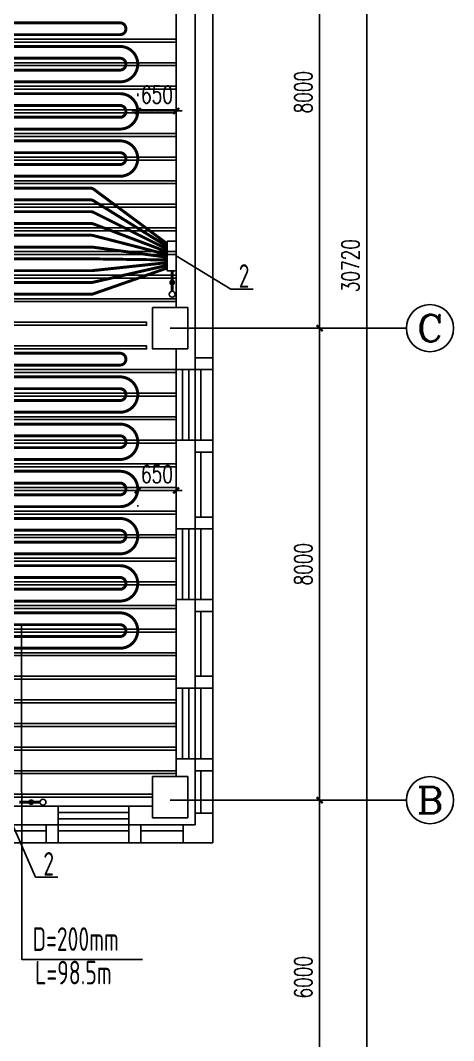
# Model space of a CAD drawing. Extents: x 2430460 to 2514560, y -608375 to -364775.
# Drawn here: x 2496945 to 2504282, y -526007 to -508717 of the extents above; entities that cross this region are included whole.
import ezdxf
from ezdxf.enums import TextEntityAlignment as Align

# ---------------------------------------------------------------- set-up
doc = ezdxf.new("R2010")
doc.units = 0
doc.header["$LTSCALE"] = 1000
doc.header["$MEASUREMENT"] = 0
doc.linetypes.add('DASH', pattern=[0.35, 0.25, -0.1])
for name, color, linetype in [('AXIS', 3, 'Continuous'), ('AXIS_TEXT', 7, 'Continuous'), ('COLUMN', 9, 'Continuous'), ('EQ-采暖分集水器', 7, 'Continuous'), ('PIPE-地暖供', 4, 'Continuous'), ('PIPE-暖供水', 3, 'Continuous'), ('PUB_DIM', 3, 'Continuous'), ('TH_DIM', 3, 'Continuous'), ('VPIPE-暖供水', 3, 'Continuous'), ('VPIPE-暖回水', 2, 'Continuous'), ('WALL', 9, 'Continuous'), ('WINDOW', 4, 'Continuous'), ('木龙骨', 23, 'Continuous')]:
    doc.layers.add(name, color=color, linetype=linetype)
doc.styles.add('26#标准$0$TSSD_REIN', font='Tssdeng.shx', dxfattribs={"width": 0.7, "bigfont": 'tssdchn.shx'})
doc.styles.add('_TCH_AXIS', font='COMPLEX', dxfattribs={"bigfont": 'GBCBIG'})
doc.styles.add('_TCH_DIM_T3', font='SIMPLEX', dxfattribs={"width": 0.705882, "bigfont": 'GBCBIG'})
doc.styles.add('COMPLEX', font='COMPLEX')
doc.dimstyles.new('_TCH_ARCH&&100', dxfattribs={"dimtxt": 297.5, "dimasz": 100, "dimexe": 250, "dimexo": 300, "dimgap": 126.25, "dimtad": 1, "dimdec": 0, "dimzin": 0, "dimdsep": 46, "dimtxsty": '_TCH_DIM_T3', "dimblk": 'ARCHTICK', "dimcen": 0.09, "dimclrt": 7, "dimazin": 2, "dimtfac": 1, "dimtdec": 0, "dimtix": 1, "dimtmove": 2, "dimatfit": 3, "dimfxl": 30, "dimtolj": 1, "dimtzin": 0, "dimarcsym": 0})

# ---------------------------------------------------------------- blocks, each defined once
blk = doc.blocks.new('_ArchTick')
at = {"color": 0, "linetype": 'ByBlock', "const_width": 0.4}
blk.add_lwpolyline([(-0.5, -0.5), (0.5, 0.5)], dxfattribs=at)
blk = doc.blocks.new('*D60')
at = {"layer": 'Defpoints', "color": 0, "transparency": 16777216}
for p in [(22696, 14506), (24029, 14506), (22696, 6506)]:
    blk.add_point(p, dxfattribs=at)
at = {"layer": 'PUB_DIM', "color": 0, "lineweight": -2, "transparency": 16777216}
for p, q in [((22996, 14506), (24279, 14506)), ((24029, 6506), (24029, 14506)), ((22996, 6506), (24279, 6506))]:
    blk.add_line(p, q, dxfattribs=at)
at = {"layer": 'PUB_DIM', "color": 0, "lineweight": -2, "transparency": 16777216, "xscale": 100, "yscale": 100, "zscale": 100}
for p, rotation in [((24029, 14506), 90), ((24029, 6506), 270)]:
    blk.add_blockref('_ArchTick', p, dxfattribs=dict(at, rotation=rotation))
at = {"layer": 'PUB_DIM', "color": 7, "transparency": 16777216, "insert": (23754, 10506), "char_height": 297.5, "attachment_point": 5, "rotation": 90, "style": '_TCH_DIM_T3'}
blk.add_mtext('\\A1;8000', dxfattribs=at)
blk = doc.blocks.new('*D61')
at = {"layer": 'Defpoints', "color": 0, "transparency": 16777216}
for p in [(22696, 6506), (24029, 6506), (22696, -1494)]:
    blk.add_point(p, dxfattribs=at)
at = {"layer": 'PUB_DIM', "color": 0, "lineweight": -2, "transparency": 16777216}
for p, q in [((22996, 6506), (24279, 6506)), ((24029, -1494), (24029, 6506)), ((22996, -1494), (24279, -1494))]:
    blk.add_line(p, q, dxfattribs=at)
at = {"layer": 'PUB_DIM', "color": 0, "lineweight": -2, "transparency": 16777216, "xscale": 100, "yscale": 100, "zscale": 100}
for p, rotation in [((24029, 6506), 90), ((24029, -1494), 270)]:
    blk.add_blockref('_ArchTick', p, dxfattribs=dict(at, rotation=rotation))
at = {"layer": 'PUB_DIM', "color": 7, "transparency": 16777216, "insert": (23754, 2506), "char_height": 297.5, "attachment_point": 5, "rotation": 90, "style": '_TCH_DIM_T3'}
blk.add_mtext('\\A1;8000', dxfattribs=at)
blk = doc.blocks.new('*D62')
at = {"layer": 'Defpoints', "color": 0, "transparency": 16777216}
for p in [(22696, -1494), (24029, -1494), (22696, -7494)]:
    blk.add_point(p, dxfattribs=at)
at = {"layer": 'PUB_DIM', "color": 0, "lineweight": -2, "transparency": 16777216}
for p, q in [((22996, -1494), (24279, -1494)), ((24029, -7494), (24029, -1494)), ((22996, -7494), (24279, -7494))]:
    blk.add_line(p, q, dxfattribs=at)
at = {"layer": 'PUB_DIM', "color": 0, "lineweight": -2, "transparency": 16777216, "xscale": 100, "yscale": 100, "zscale": 100}
for p, rotation in [((24029, -1494), 90), ((24029, -7494), 270)]:
    blk.add_blockref('_ArchTick', p, dxfattribs=dict(at, rotation=rotation))
at = {"layer": 'PUB_DIM', "color": 7, "transparency": 16777216, "insert": (23754, -4494), "char_height": 297.5, "attachment_point": 5, "rotation": 90, "style": '_TCH_DIM_T3'}
blk.add_mtext('\\A1;6000', dxfattribs=at)
blk = doc.blocks.new('*D64')
at = {"layer": 'Defpoints', "color": 0, "transparency": 16777216}
for p in [(23637, 22926), (24828, 22926), (23637, -7794)]:
    blk.add_point(p, dxfattribs=at)
at = {"layer": 'PUB_DIM', "color": 0, "lineweight": -2, "transparency": 16777216}
for p, q in [((23937, 22926), (25078, 22926)), ((24828, -7794), (24828, 22926)), ((23937, -7794), (25078, -7794))]:
    blk.add_line(p, q, dxfattribs=at)
at = {"layer": 'PUB_DIM', "color": 0, "lineweight": -2, "transparency": 16777216, "xscale": 100, "yscale": 100, "zscale": 100}
for p, rotation in [((24828, 22926), 90), ((24828, -7794), 270)]:
    blk.add_blockref('_ArchTick', p, dxfattribs=dict(at, rotation=rotation))
at = {"layer": 'PUB_DIM', "color": 7, "transparency": 16777216, "insert": (24553, 7566), "char_height": 297.5, "attachment_point": 5, "rotation": 90, "style": '_TCH_DIM_T3'}
blk.add_mtext('\\A1;30720', dxfattribs=at)
blk = doc.blocks.new('*D171')
at = {"layer": 'Defpoints', "color": 0, "transparency": 16777216}
for p in [(22696, 14506), (24029, 14506), (22696, 6506)]:
    blk.add_point(p, dxfattribs=at)
at = {"layer": 'PUB_DIM', "color": 0, "lineweight": -2, "transparency": 16777216}
for p, q in [((22996, 14506), (24279, 14506)), ((24029, 6506), (24029, 14506)), ((22996, 6506), (24279, 6506))]:
    blk.add_line(p, q, dxfattribs=at)
at = {"layer": 'PUB_DIM', "color": 0, "lineweight": -2, "transparency": 16777216, "xscale": 100, "yscale": 100, "zscale": 100}
for p, rotation in [((24029, 14506), 90), ((24029, 6506), 270)]:
    blk.add_blockref('_ArchTick', p, dxfattribs=dict(at, rotation=rotation))
at = {"layer": 'PUB_DIM', "color": 7, "transparency": 16777216, "insert": (23754, 10506), "char_height": 297.5, "attachment_point": 5, "rotation": 90, "style": '_TCH_DIM_T3'}
blk.add_mtext('\\A1;8000', dxfattribs=at)
blk = doc.blocks.new('*D172')
at = {"layer": 'Defpoints', "color": 0, "transparency": 16777216}
for p in [(22696, 6506), (24029, 6506), (22696, -1494)]:
    blk.add_point(p, dxfattribs=at)
at = {"layer": 'PUB_DIM', "color": 0, "lineweight": -2, "transparency": 16777216}
for p, q in [((22996, 6506), (24279, 6506)), ((24029, -1494), (24029, 6506)), ((22996, -1494), (24279, -1494))]:
    blk.add_line(p, q, dxfattribs=at)
at = {"layer": 'PUB_DIM', "color": 0, "lineweight": -2, "transparency": 16777216, "xscale": 100, "yscale": 100, "zscale": 100}
for p, rotation in [((24029, 6506), 90), ((24029, -1494), 270)]:
    blk.add_blockref('_ArchTick', p, dxfattribs=dict(at, rotation=rotation))
at = {"layer": 'PUB_DIM', "color": 7, "transparency": 16777216, "insert": (23754, 2506), "char_height": 297.5, "attachment_point": 5, "rotation": 90, "style": '_TCH_DIM_T3'}
blk.add_mtext('\\A1;8000', dxfattribs=at)
blk = doc.blocks.new('*D173')
at = {"layer": 'Defpoints', "color": 0, "transparency": 16777216}
for p in [(22696, -1494), (24029, -1494), (22696, -7494)]:
    blk.add_point(p, dxfattribs=at)
at = {"layer": 'PUB_DIM', "color": 0, "lineweight": -2, "transparency": 16777216}
for p, q in [((22996, -1494), (24279, -1494)), ((24029, -7494), (24029, -1494)), ((22996, -7494), (24279, -7494))]:
    blk.add_line(p, q, dxfattribs=at)
at = {"layer": 'PUB_DIM', "color": 0, "lineweight": -2, "transparency": 16777216, "xscale": 100, "yscale": 100, "zscale": 100}
for p, rotation in [((24029, -1494), 90), ((24029, -7494), 270)]:
    blk.add_blockref('_ArchTick', p, dxfattribs=dict(at, rotation=rotation))
at = {"layer": 'PUB_DIM', "color": 7, "transparency": 16777216, "insert": (23754, -4494), "char_height": 297.5, "attachment_point": 5, "rotation": 90, "style": '_TCH_DIM_T3'}
blk.add_mtext('\\A1;6000', dxfattribs=at)
blk = doc.blocks.new('*D175')
at = {"layer": 'Defpoints', "color": 0, "transparency": 16777216}
for p in [(23637, 22926), (24828, 22926), (23637, -7794)]:
    blk.add_point(p, dxfattribs=at)
at = {"layer": 'PUB_DIM', "color": 0, "lineweight": -2, "transparency": 16777216}
for p, q in [((23937, 22926), (25078, 22926)), ((24828, -7794), (24828, 22926)), ((23937, -7794), (25078, -7794))]:
    blk.add_line(p, q, dxfattribs=at)
at = {"layer": 'PUB_DIM', "color": 0, "lineweight": -2, "transparency": 16777216, "xscale": 100, "yscale": 100, "zscale": 100}
for p, rotation in [((24828, 22926), 90), ((24828, -7794), 270)]:
    blk.add_blockref('_ArchTick', p, dxfattribs=dict(at, rotation=rotation))
at = {"layer": 'PUB_DIM', "color": 7, "transparency": 16777216, "insert": (24553, 7566), "char_height": 297.5, "attachment_point": 5, "rotation": 90, "style": '_TCH_DIM_T3'}
blk.add_mtext('\\A1;30720', dxfattribs=at)
blk = doc.blocks.new('*D282')
at = {"layer": 'Defpoints', "color": 0, "transparency": 16777216}
for p in [(22696, 14506), (24029, 14506), (22696, 6506)]:
    blk.add_point(p, dxfattribs=at)
at = {"layer": 'PUB_DIM', "color": 0, "lineweight": -2, "transparency": 16777216}
for p, q in [((22996, 14506), (24279, 14506)), ((24029, 6506), (24029, 14506)), ((22996, 6506), (24279, 6506))]:
    blk.add_line(p, q, dxfattribs=at)
at = {"layer": 'PUB_DIM', "color": 0, "lineweight": -2, "transparency": 16777216, "xscale": 100, "yscale": 100, "zscale": 100}
for p, rotation in [((24029, 14506), 90), ((24029, 6506), 270)]:
    blk.add_blockref('_ArchTick', p, dxfattribs=dict(at, rotation=rotation))
at = {"layer": 'PUB_DIM', "color": 7, "transparency": 16777216, "insert": (23754, 10506), "char_height": 297.5, "attachment_point": 5, "rotation": 90, "style": '_TCH_DIM_T3'}
blk.add_mtext('\\A1;8000', dxfattribs=at)
blk = doc.blocks.new('*D283')
at = {"layer": 'Defpoints', "color": 0, "transparency": 16777216}
for p in [(22696, 6506), (24029, 6506), (22696, -1494)]:
    blk.add_point(p, dxfattribs=at)
at = {"layer": 'PUB_DIM', "color": 0, "lineweight": -2, "transparency": 16777216}
for p, q in [((22996, 6506), (24279, 6506)), ((24029, -1494), (24029, 6506)), ((22996, -1494), (24279, -1494))]:
    blk.add_line(p, q, dxfattribs=at)
at = {"layer": 'PUB_DIM', "color": 0, "lineweight": -2, "transparency": 16777216, "xscale": 100, "yscale": 100, "zscale": 100}
for p, rotation in [((24029, 6506), 90), ((24029, -1494), 270)]:
    blk.add_blockref('_ArchTick', p, dxfattribs=dict(at, rotation=rotation))
at = {"layer": 'PUB_DIM', "color": 7, "transparency": 16777216, "insert": (23754, 2506), "char_height": 297.5, "attachment_point": 5, "rotation": 90, "style": '_TCH_DIM_T3'}
blk.add_mtext('\\A1;8000', dxfattribs=at)
blk = doc.blocks.new('*D284')
at = {"layer": 'Defpoints', "color": 0, "transparency": 16777216}
for p in [(22696, -1494), (24029, -1494), (22696, -7494)]:
    blk.add_point(p, dxfattribs=at)
at = {"layer": 'PUB_DIM', "color": 0, "lineweight": -2, "transparency": 16777216}
for p, q in [((22996, -1494), (24279, -1494)), ((24029, -7494), (24029, -1494)), ((22996, -7494), (24279, -7494))]:
    blk.add_line(p, q, dxfattribs=at)
at = {"layer": 'PUB_DIM', "color": 0, "lineweight": -2, "transparency": 16777216, "xscale": 100, "yscale": 100, "zscale": 100}
for p, rotation in [((24029, -1494), 90), ((24029, -7494), 270)]:
    blk.add_blockref('_ArchTick', p, dxfattribs=dict(at, rotation=rotation))
at = {"layer": 'PUB_DIM', "color": 7, "transparency": 16777216, "insert": (23754, -4494), "char_height": 297.5, "attachment_point": 5, "rotation": 90, "style": '_TCH_DIM_T3'}
blk.add_mtext('\\A1;6000', dxfattribs=at)
blk = doc.blocks.new('*D286')
at = {"layer": 'Defpoints', "color": 0, "transparency": 16777216}
for p in [(23637, 22926), (24828, 22926), (23637, -7794)]:
    blk.add_point(p, dxfattribs=at)
at = {"layer": 'PUB_DIM', "color": 0, "lineweight": -2, "transparency": 16777216}
for p, q in [((23937, 22926), (25078, 22926)), ((24828, -7794), (24828, 22926)), ((23937, -7794), (25078, -7794))]:
    blk.add_line(p, q, dxfattribs=at)
at = {"layer": 'PUB_DIM', "color": 0, "lineweight": -2, "transparency": 16777216, "xscale": 100, "yscale": 100, "zscale": 100}
for p, rotation in [((24828, 22926), 90), ((24828, -7794), 270)]:
    blk.add_blockref('_ArchTick', p, dxfattribs=dict(at, rotation=rotation))
at = {"layer": 'PUB_DIM', "color": 7, "transparency": 16777216, "insert": (24553, 7566), "char_height": 297.5, "attachment_point": 5, "rotation": 90, "style": '_TCH_DIM_T3'}
blk.add_mtext('\\A1;30720', dxfattribs=at)
blk = doc.blocks.new('_FZHK')
blk.add_lwpolyline([(-0.5, -0.5), (0.5, -0.5), (0.5, 0.5), (-0.5, 0.5)], close=True)
blk = doc.blocks.new('$WINLIB2D$00000001')
at = {"color": 0}
for points in [[(-0.5, 0.5), (-0.5, -0.5)], [(-0.5, 0.5), (0.5, 0.5)], [(0.5, -0.5), (0.5, 0.5)], [(0.5, 0.167), (-0.5, 0.167)], [(0.5, -0.167), (-0.5, -0.167)], [(-0.5, -0.5), (0.5, -0.5)]]:
    blk.add_lwpolyline(points, dxfattribs=at)
blk = doc.blocks.new('*D466')
at = {"layer": 'Defpoints', "color": 0, "transparency": 16777216}
for p in [(22696, 14506), (24029, 14506), (22696, 6506)]:
    blk.add_point(p, dxfattribs=at)
at = {"layer": 'PUB_DIM', "color": 0, "lineweight": -2, "transparency": 16777216}
for p, q in [((22996, 14506), (24279, 14506)), ((24029, 6506), (24029, 14506)), ((22996, 6506), (24279, 6506))]:
    blk.add_line(p, q, dxfattribs=at)
at = {"layer": 'PUB_DIM', "color": 0, "lineweight": -2, "transparency": 16777216, "xscale": 100, "yscale": 100, "zscale": 100}
for p, rotation in [((24029, 14506), 90), ((24029, 6506), 270)]:
    blk.add_blockref('_ArchTick', p, dxfattribs=dict(at, rotation=rotation))
at = {"layer": 'PUB_DIM', "color": 7, "transparency": 16777216, "insert": (23754, 10506), "char_height": 297.5, "attachment_point": 5, "rotation": 90, "style": '_TCH_DIM_T3'}
blk.add_mtext('\\A1;8000', dxfattribs=at)
blk = doc.blocks.new('*D467')
at = {"layer": 'Defpoints', "color": 0, "transparency": 16777216}
for p in [(22696, 6506), (24029, 6506), (22696, -1494)]:
    blk.add_point(p, dxfattribs=at)
at = {"layer": 'PUB_DIM', "color": 0, "lineweight": -2, "transparency": 16777216}
for p, q in [((22996, 6506), (24279, 6506)), ((24029, -1494), (24029, 6506)), ((22996, -1494), (24279, -1494))]:
    blk.add_line(p, q, dxfattribs=at)
at = {"layer": 'PUB_DIM', "color": 0, "lineweight": -2, "transparency": 16777216, "xscale": 100, "yscale": 100, "zscale": 100}
for p, rotation in [((24029, 6506), 90), ((24029, -1494), 270)]:
    blk.add_blockref('_ArchTick', p, dxfattribs=dict(at, rotation=rotation))
at = {"layer": 'PUB_DIM', "color": 7, "transparency": 16777216, "insert": (23754, 2506), "char_height": 297.5, "attachment_point": 5, "rotation": 90, "style": '_TCH_DIM_T3'}
blk.add_mtext('\\A1;8000', dxfattribs=at)
blk = doc.blocks.new('*D468')
at = {"layer": 'Defpoints', "color": 0, "transparency": 16777216}
for p in [(22696, -1494), (24029, -1494), (22696, -7494)]:
    blk.add_point(p, dxfattribs=at)
at = {"layer": 'PUB_DIM', "color": 0, "lineweight": -2, "transparency": 16777216}
for p, q in [((22996, -1494), (24279, -1494)), ((24029, -7494), (24029, -1494)), ((22996, -7494), (24279, -7494))]:
    blk.add_line(p, q, dxfattribs=at)
at = {"layer": 'PUB_DIM', "color": 0, "lineweight": -2, "transparency": 16777216, "xscale": 100, "yscale": 100, "zscale": 100}
for p, rotation in [((24029, -1494), 90), ((24029, -7494), 270)]:
    blk.add_blockref('_ArchTick', p, dxfattribs=dict(at, rotation=rotation))
at = {"layer": 'PUB_DIM', "color": 7, "transparency": 16777216, "insert": (23754, -4494), "char_height": 297.5, "attachment_point": 5, "rotation": 90, "style": '_TCH_DIM_T3'}
blk.add_mtext('\\A1;6000', dxfattribs=at)
blk = doc.blocks.new('*D470')
at = {"layer": 'Defpoints', "color": 0, "transparency": 16777216}
for p in [(23637, 22926), (24828, 22926), (23637, -7794)]:
    blk.add_point(p, dxfattribs=at)
at = {"layer": 'PUB_DIM', "color": 0, "lineweight": -2, "transparency": 16777216}
for p, q in [((23937, 22926), (25078, 22926)), ((24828, -7794), (24828, 22926)), ((23937, -7794), (25078, -7794))]:
    blk.add_line(p, q, dxfattribs=at)
at = {"layer": 'PUB_DIM', "color": 0, "lineweight": -2, "transparency": 16777216, "xscale": 100, "yscale": 100, "zscale": 100}
for p, rotation in [((24828, 22926), 90), ((24828, -7794), 270)]:
    blk.add_blockref('_ArchTick', p, dxfattribs=dict(at, rotation=rotation))
at = {"layer": 'PUB_DIM', "color": 7, "transparency": 16777216, "insert": (24553, 7566), "char_height": 297.5, "attachment_point": 5, "rotation": 90, "style": '_TCH_DIM_T3'}
blk.add_mtext('\\A1;30720', dxfattribs=at)
blk = doc.blocks.new('_AXISO')
blk.add_circle((0, 0), 0.5)
at = {"layer": 'AXIS_TEXT', "style": 'COMPLEX', "width": 1.041667}
blk.add_attdef('A', text='', height=0.56, dxfattribs=at).set_placement((-0.25, -0.28), (0.25, -0.28), align=Align.FIT)
blk = doc.blocks.new('*D573')
at = {"layer": 'Defpoints', "color": 0, "transparency": 16777216}
for p in [(2498932, -516658), (2499582, -516658), (2499582, -516683)]:
    blk.add_point(p, dxfattribs=at)
at = {"layer": 'TH_DIM', "color": 0, "lineweight": -2, "transparency": 16777216}
for p, q in [((2498932, -516683), (2498832, -516683)), ((2498932, -516683), (2499582, -516683)), ((2499582, -516683), (2499682, -516683)), ((2498932, -516958), (2498932, -516933)), ((2499582, -516958), (2499582, -516933))]:
    blk.add_line(p, q, dxfattribs=at)
at = {"layer": 'TH_DIM', "color": 0, "lineweight": -2, "transparency": 16777216, "xscale": 100, "yscale": 100, "zscale": 100}
blk.add_blockref('_ArchTick', (2498932, -516683), dxfattribs=at)
at = {"layer": 'TH_DIM', "color": 0, "lineweight": -2, "transparency": 16777216, "xscale": 100, "yscale": 100, "zscale": 100, "rotation": 180}
blk.add_blockref('_ArchTick', (2499582, -516683), dxfattribs=at)
at = {"layer": 'TH_DIM', "color": 7, "transparency": 16777216, "insert": (2499257, -516408), "char_height": 297.5, "attachment_point": 5, "style": '_TCH_DIM_T3'}
blk.add_mtext('\\A1;650', dxfattribs=at)
blk = doc.blocks.new('*D574')
at = {"layer": 'Defpoints', "color": 0, "transparency": 16777216}
for p in [(2499582, -510251), (2498932, -510258), (2499582, -510258)]:
    blk.add_point(p, dxfattribs=at)
at = {"layer": 'TH_DIM', "color": 0, "lineweight": -2, "transparency": 16777216}
for p, q in [((2498932, -509958), (2498932, -510001)), ((2499582, -509958), (2499582, -510001)), ((2498932, -510251), (2498832, -510251)), ((2498932, -510251), (2499582, -510251)), ((2499582, -510251), (2499682, -510251))]:
    blk.add_line(p, q, dxfattribs=at)
at = {"layer": 'TH_DIM', "color": 0, "lineweight": -2, "transparency": 16777216, "xscale": 100, "yscale": 100, "zscale": 100}
blk.add_blockref('_ArchTick', (2498932, -510251), dxfattribs=at)
at = {"layer": 'TH_DIM', "color": 0, "lineweight": -2, "transparency": 16777216, "xscale": 100, "yscale": 100, "zscale": 100, "rotation": 180}
blk.add_blockref('_ArchTick', (2499582, -510251), dxfattribs=at)
at = {"layer": 'TH_DIM', "color": 7, "transparency": 16777216, "insert": (2499257, -509976), "char_height": 297.5, "attachment_point": 5, "style": '_TCH_DIM_T3'}
blk.add_mtext('\\A1;650', dxfattribs=at)
blk = doc.blocks.new('A$C67117B41')
for p, q in [((22219.1, 22726.2), (22219.1, 6006.2)), ((22019.1, 5806.2), (22019.1, 4606.2)), ((22219.1, -1713.8), (22218.8, 5806.2)), ((22018.8, 3306.2), (22018.8, 4406.2)), ((22019.1, 3106.2), (22019.1, 1906.2)), ((22018.8, 606.2), (22018.8, 1706.2)), ((22019.1, 406.2), (22019.1, -793.8)), ((22018.8, -1713.8), (22018.8, -993.8))]:
    blk.add_line(p, q)
for points in [[(21918.8, 5806.2), (22218.8, 5806.2), (22218.8, 6006.2), (21918.8, 6006.2)], [(21918.8, 4406.2), (22218.8, 4406.2), (22218.8, 4606.2), (21918.8, 4606.2)], [(21918.8, 3306.2), (22218.8, 3306.2), (22218.8, 3106.2), (21918.8, 3106.2)], [(21918.8, 1706.2), (22218.8, 1706.2), (22218.8, 1906.2), (21918.8, 1906.2)], [(21918.8, 606.2), (22218.8, 606.2), (22218.8, 406.2), (21918.8, 406.2)], [(21918.8, -993.8), (22218.8, -993.8), (22218.8, -793.8), (21918.8, -793.8)], [(21719.1, -1913.8), (21719.1, -2213.8), (22219.1, -2213.8), (22219.1, -1713.8), (21919.1, -1713.8)], [(19399.1, -2013.8), (18299.1, -2013.8)], [(19599.1, -1913.8), (19599.1, -2213.8), (19399.1, -2213.8), (19399.1, -1913.8)], [(20799.1, -2013.8), (19599.1, -2013.8)], [(20999.1, -1913.8), (20999.1, -2213.8), (20799.1, -2213.8), (20799.1, -1913.8)], [(21719.1, -2013.8), (20999.1, -2013.8)], [(21719.1, -2213.8), (6119.1, -2213.8)]]:
    blk.add_lwpolyline(points)
at = {"layer": 'AXIS'}
for p, q in [((21499.1, 6506.2), (25499.1, 6506.2)), ((21499.1, -1493.8), (25499.1, -1493.8))]:
    blk.add_line(p, q, dxfattribs=at)
at = {"layer": 'WALL'}
for p, q in [((21919.1, 6506.2), (21919.1, 14506.2)), ((21599.1, 6856.2), (21599.1, 14206.2)), ((21919.1, 5806.2), (21919.1, 6506.2)), ((21599.1, 6156.2), (21599.1, 5806.2)), ((21599.1, 5806.2), (21919.1, 5806.2)), ((21919.1, 4606.2), (21599.1, 4606.2)), ((21599.1, 4606.2), (21599.1, 3106.2)), ((21919.1, 3106.2), (21919.1, 4606.2)), ((21599.1, 3106.2), (21919.1, 3106.2)), ((21919.1, 1906.2), (21599.1, 1906.2)), ((21599.1, 1906.2), (21599.1, 406.2)), ((21919.1, 406.2), (21919.1, 1906.2)), ((21599.1, 406.2), (21919.1, 406.2)), ((21919.1, -793.8), (21599.1, -793.8)), ((21599.1, -793.8), (21599.1, -1093.8)), ((21919.1, -1913.8), (21919.1, -793.8)), ((19599.1, -1593.8), (18099.1, -1593.8)), ((19599.1, -1913.8), (19599.1, -1593.8)), ((21199.1, -1593.8), (20799.1, -1593.8)), ((20799.1, -1593.8), (20799.1, -1913.8)), ((18099.1, -1913.8), (19599.1, -1913.8)), ((20799.1, -1913.8), (21919.1, -1913.8))]:
    blk.add_line(p, q, dxfattribs=at)
at = {"layer": 'AXIS'}
ref = blk.add_blockref('_AXISO', (25899.1, 6506.2), dxfattribs=dict(at, xscale=800, yscale=800, zscale=800))
ref.add_attrib('A', 'C', dxfattribs={"layer": 'AXIS_TEXT', "height": 452.5, "style": '_TCH_AXIS', "width": 1.4}).set_placement((25672.9, 6280), (26125.4, 6280), align=Align.FIT)
ref = blk.add_blockref('_AXISO', (25899.1, -1493.8), dxfattribs=dict(at, xscale=800, yscale=800, zscale=800))
ref.add_attrib('A', 'B', dxfattribs={"layer": 'AXIS_TEXT', "height": 452.5, "style": '_TCH_AXIS', "width": 1.235294}).set_placement((25672.9, -1720), (26125.4, -1720), align=Align.FIT)
at = {"layer": 'COLUMN', "yscale": 600, "zscale": 600, "rotation": 90}
for p, xscale in [((21499.1, 6506.2), 700), ((21499.1, -1443.8), 699.9990233504213)]:
    blk.add_blockref('_FZHK', p, dxfattribs=dict(at, xscale=xscale))
at = {"layer": 'WINDOW'}
for p, xscale, yscale, zscale, rotation in [((21759.1, 5206.2), -1200, 320, -1200, 90), ((21759.1, 2506.2), -1200, 320, -1200, 90), ((21759.1, -193.8), -1200, 320, -1200, 90), ((20199.1, -1753.8), 1200, -320, 1200, 180)]:
    blk.add_blockref('$WINLIB2D$00000001', p, dxfattribs=dict(at, xscale=xscale, yscale=yscale, zscale=zscale, rotation=rotation))
at = {"layer": 'PUB_DIM'}
for p1, p2, distance, picture, middle in [((23637.4, -7793.8), (23637.4, 22926.2), -1190.9, '*D64', (24553.4, 7566.2)), ((23637.4, -7793.8), (23637.4, 22926.2), -1190.9, '*D175', (24553.4, 7566.2)), ((23637.4, -7793.8), (23637.4, 22926.2), -1190.9, '*D286', (24553.4, 7566.2)), ((23637.4, -7793.8), (23637.4, 22926.2), -1190.9, '*D470', (24553.4, 7566.2)), ((22696.4, 6506.2), (22696.4, 14506.2), -1332.2, '*D60', (23753.5, 10506.2)), ((22696.4, 6506.2), (22696.4, 14506.2), -1332.2, '*D171', (23753.5, 10506.2)), ((22696.4, 6506.2), (22696.4, 14506.2), -1332.2, '*D282', (23753.5, 10506.2)), ((22696.4, 6506.2), (22696.4, 14506.2), -1332.2, '*D466', (23753.5, 10506.2)), ((22696.4, -1493.8), (22696.4, 6506.2), -1332.2, '*D61', (23753.5, 2506.2)), ((22696.4, -1493.8), (22696.4, 6506.2), -1332.2, '*D172', (23753.5, 2506.2)), ((22696.4, -1493.8), (22696.4, 6506.2), -1332.2, '*D283', (23753.5, 2506.2)), ((22696.4, -1493.8), (22696.4, 6506.2), -1332.2, '*D467', (23753.5, 2506.2)), ((22696.4, -7493.8), (22696.4, -1493.8), -1332.2, '*D62', (23753.5, -4493.8)), ((22696.4, -7493.8), (22696.4, -1493.8), -1332.2, '*D173', (23753.5, -4493.8)), ((22696.4, -7493.8), (22696.4, -1493.8), -1332.2, '*D284', (23753.5, -4493.8)), ((22696.4, -7493.8), (22696.4, -1493.8), -1332.2, '*D468', (23753.5, -4493.8))]:
    dim = blk.add_aligned_dim(p1=p1, p2=p2, distance=distance, dimstyle='_TCH_ARCH&&100', dxfattribs=at)
    dim.commit()
    dim.dimension.update_dxf_attribs({"geometry": picture, "text_midpoint": middle})

msp = doc.modelspace()

# ---------------------------------------------------------------- hatches: boundary and pattern name
at = {"layer": 'VPIPE-暖回水', "linetype": 'DASH'}
for points in [[(2499565.7, -513158.2), (2499564.6, -513147.8), (2499561.4, -513137.8), (2499556.2, -513128.8), (2499549.2, -513121), (2499540.7, -513114.9), (2499531.2, -513110.6), (2499520.9, -513108.4), (2499510.5, -513108.4), (2499500.3, -513110.6), (2499490.7, -513114.9), (2499482.2, -513121), (2499475.3, -513128.8), (2499470, -513137.8), (2499466.8, -513147.8), (2499465.7, -513158.2), (2499466.8, -513168.6), (2499470, -513178.5), (2499475.3, -513187.6), (2499482.2, -513195.3), (2499490.7, -513201.5), (2499500.3, -513205.7), (2499510.5, -513207.9), (2499520.9, -513207.9), (2499531.2, -513205.7), (2499540.7, -513201.5), (2499549.2, -513195.3), (2499556.2, -513187.6), (2499561.4, -513178.5), (2499564.6, -513168.6)], [(2497176.2, -521966.9), (2497175.1, -521956.5), (2497171.9, -521946.5), (2497166.6, -521937.5), (2497159.6, -521929.7), (2497151.2, -521923.6), (2497141.6, -521919.3), (2497131.4, -521917.2), (2497121, -521917.2), (2497110.7, -521919.3), (2497101.2, -521923.6), (2497092.7, -521929.7), (2497085.7, -521937.5), (2497080.5, -521946.5), (2497077.3, -521956.5), (2497076.2, -521966.9), (2497077.3, -521977.3), (2497080.5, -521987.2), (2497085.7, -521996.3), (2497092.7, -522004), (2497101.2, -522010.2), (2497110.7, -522014.4), (2497121, -522016.6), (2497131.4, -522016.6), (2497141.6, -522014.4), (2497151.2, -522010.2), (2497159.6, -522004), (2497166.6, -521996.3), (2497171.9, -521987.2), (2497175.1, -521977.3)]]:
    msp.add_hatch(color=256, dxfattribs=at).paths.add_polyline_path(points)

# ---------------------------------------------------------------- linework, layer by layer
for p, q in [((2499582, -512708.2), (2500510.1, -513274.3)), ((2500510.1, -513274.3), (2500888.2, -513274.3)), ((2496966.8, -524630.8), (2496962.9, -518958.2)), ((2499582, -521183.2), (2499582, -521233.2)), ((2496676.2, -522033.2), (2497201, -523238.7)), ((2497201, -523238.7), (2497579.2, -523238.7)), ((2496966.8, -524630.8), (2499014.5, -524630.8))]:
    msp.add_line(p, q)
at = {"layer": 'EQ-采暖分集水器'}
for p, q in [((2499432, -512458.2), (2499432, -512958.2)), ((2499582, -512458.2), (2499432, -512458.2)), ((2499432, -512458.2), (2499432, -512958.2)), ((2499582, -512458.2), (2499432, -512458.2)), ((2499582, -512958.2), (2499582, -512458.2)), ((2499582, -512958.2), (2499582, -512458.2)), ((2499432, -512958.2), (2499582, -512958.2)), ((2499432, -512958.2), (2499582, -512958.2))]:
    msp.add_line(p, q, dxfattribs=at)
at = {"layer": 'PIPE-地暖供', "const_width": 50}
for points in [[(2492232, -508758.2), (2498632, -508758.2, -0.4142136), (2498732, -508858.2, -0.4142136), (2498632, -508958.2), (2492232, -508958.2, 0.4142136)], [(2492232, -509158.2), (2498632, -509158.2, -0.4142136), (2498932, -509458.2, -0.4142136), (2498632, -509758.2), (2492232, -509758.2, 0.4142136)], [(2492232, -509558.2), (2498632, -509558.2, 0.4142136), (2498732, -509458.2, 0.4142136), (2498632, -509358.2), (2492232, -509358.2, -0.4142136)], [(2492232, -509958.2), (2498632, -509958.2, -0.4142136), (2498932, -510258.2, -0.4142136), (2498632, -510558.2), (2492232, -510558.2, 0.4142136)], [(2492232, -510358.2), (2498632, -510358.2, 0.4142136), (2498732, -510258.2, 0.4142136), (2498632, -510158.2), (2492232, -510158.2, -0.4142136)], [(2492232, -510758.2), (2498632, -510758.2, -0.4142136), (2498932, -511058.2, -0.4142136), (2498632, -511358.2), (2492232, -511358.2, 0.4142136)], [(2492232, -511158.2), (2498632, -511158.2, 0.4142136), (2498732, -511058.2, 0.4142136), (2498632, -510958.2), (2492232, -510958.2, -0.4142136)], [(2492232, -511558.2), (2498126.4, -511558.2, -0.1611217), (2498186, -511577.9), (2499432, -512503.6)], [(2499432, -512549.1), (2498183.7, -511773.2, 0.1399284), (2498130.9, -511758.2), (2492232, -511758.2, -0.4142136)], [(2489032, -511958.2), (2498135.9, -511958.2, -0.116451), (2498180.6, -511968.7), (2499432, -512594.5)], [(2499432, -512640), (2498176.6, -512164.7, 0.0907363), (2498141.2, -512158.2), (2489032, -512158.2, -0.4142136)], [(2488532, -512358.2), (2498146.8, -512358.2, -0.0630159), (2498171.7, -512361.3), (2499432, -512685.4)], [(2499432, -512730.9), (2498166.2, -512559.1, 0.033741), (2498152.7, -512558.2), (2484332, -512558.2, -0.4142136)], [(2478732, -513158.2), (2498148.2, -513158.2, 0.0562462), (2498170.5, -513155.7), (2499432, -512867.3)], [(2480932, -512758.2), (2498158.8, -512758.2, -0.0035718), (2498160.2, -512758.2), (2499432, -512776.4)], [(2499432, -512821.8), (2498164.8, -512957.6, -0.0266947), (2498154.1, -512958.2), (2480932, -512958.2, -0.4142136)], [(2499432, -512912.7), (2498175.5, -513352.6, -0.0843813), (2498142.5, -513358.2), (2478732, -513358.2, -0.4142136)], [(2495782, -514358.2), (2498632, -514358.2, -0.4142136), (2498732, -514458.2, -0.4142136), (2498632, -514558.2), (2495782, -514558.2, 0.4142136)], [(2495782, -514758.2), (2498632, -514758.2, -0.4142136), (2498932, -515058.2, -0.4142136), (2498632, -515358.2), (2495782, -515358.2, 0.4142136)], [(2495782, -515158.2), (2498632, -515158.2, 0.4142136), (2498732, -515058.2, 0.4142136), (2498632, -514958.2), (2495782, -514958.2, -0.4142136)], [(2495782, -515558.2), (2498632, -515558.2, -0.4142136), (2498932, -515858.2, -0.4142136), (2498632, -516158.2), (2495782, -516158.2, 0.4142136)], [(2495782, -515958.2), (2498632, -515958.2, 0.4142136), (2498732, -515858.2, 0.4142136), (2498632, -515758.2), (2495782, -515758.2, -0.4142136)], [(2495782, -516358.2), (2498632, -516358.2, -0.4142136), (2498932, -516658.2, -0.4142136), (2498632, -516958.2), (2495782, -516958.2, 0.4142136)], [(2495782, -516758.2), (2498632, -516758.2, 0.4142136), (2498732, -516658.2, 0.4142136), (2498632, -516558.2), (2495782, -516558.2, -0.4142136)], [(2495782, -517158.2), (2498632, -517158.2, -0.4142136), (2498932, -517458.2, -0.4142136), (2498632, -517758.2), (2495782, -517758.2, 0.4142136)], [(2495782, -517558.2), (2498632, -517558.2, 0.4142136), (2498732, -517458.2, 0.4142136), (2498632, -517358.2), (2495782, -517358.2, -0.4142136)], [(2495782, -517958.2), (2498632, -517958.2, -0.4142136), (2498932, -518258.2, -0.4142136), (2498632, -518558.2), (2495782, -518558.2, 0.4142136)], [(2495782, -518358.2), (2498632, -518358.2, 0.4142136), (2498732, -518258.2, 0.4142136), (2498632, -518158.2), (2495782, -518158.2, -0.4142136)], [(2495782, -518758.2), (2498632, -518758.2, -0.4142136), (2498932, -519058.2, -0.4142136), (2498632, -519358.2), (2495782, -519358.2, 0.4142136)], [(2495782, -519158.2), (2498632, -519158.2, 0.4142136), (2498732, -519058.2, 0.4142136), (2498632, -518958.2), (2495782, -518958.2, -0.4142136)]]:
    msp.add_lwpolyline(points, format="xyb", dxfattribs=at)
at = {"layer": 'PIPE-暖供水', "linetype": 'Continuous', "const_width": 50}
for points in [[(2499515.7, -513308.2), (2499515.7, -512958.2)], [(2497276.2, -521966.9), (2496926.2, -521966.9)]]:
    msp.add_lwpolyline(points, dxfattribs=at)
at = {"layer": 'VPIPE-暖供水', "linetype": 'Continuous'}
for centre in [(2499515.7, -513358.2), (2497326.2, -521966.9)]:
    msp.add_circle(centre, 50, dxfattribs=at)
at = {"layer": '木龙骨', "color": 253}
for points in [[(2459782, -509033.2), (2499582, -509033.2), (2499582, -509083.2), (2459782, -509083.2)], [(2459782, -509433.2), (2499582, -509433.2), (2499582, -509483.2), (2459782, -509483.2)], [(2459782, -509833.2), (2499582, -509833.2), (2499582, -509883.2), (2459782, -509883.2)], [(2459782, -510233.2), (2499582, -510233.2), (2499582, -510283.2), (2459782, -510283.2)], [(2459782, -510633.2), (2499582, -510633.2), (2499582, -510683.2), (2459782, -510683.2)], [(2459782, -511033.2), (2499582, -511033.2), (2499582, -511083.2), (2459782, -511083.2)], [(2459782, -511433.2), (2499582, -511433.2), (2499582, -511483.2), (2459782, -511483.2)], [(2443182, -511833.2), (2499582, -511833.2), (2499582, -511883.2), (2443182, -511883.2)], [(2443182, -512233.2), (2499582, -512233.2), (2499582, -512283.2), (2443182, -512283.2)], [(2443182, -512633.2), (2499582, -512633.2), (2499582, -512683.2), (2443182, -512683.2)], [(2443182, -513033.2), (2499582, -513033.2), (2499582, -513083.2), (2443182, -513083.2)], [(2443182, -513433.2), (2499582, -513433.2), (2499582, -513483.2), (2443182, -513483.2)], [(2443182, -513833.2), (2499082, -513833.2), (2499082, -513883.2), (2443182, -513883.2)], [(2443182, -514233.2), (2499082, -514233.2), (2499082, -514283.2), (2443182, -514283.2)], [(2443182, -514633.2), (2499582, -514633.2), (2499582, -514683.2), (2443182, -514683.2)], [(2443182, -515033.2), (2499582, -515033.2), (2499582, -515083.2), (2443182, -515083.2)], [(2443182, -515433.2), (2499582, -515433.2), (2499582, -515483.2), (2443182, -515483.2)], [(2443182, -515833.2), (2499582, -515833.2), (2499582, -515883.2), (2443182, -515883.2)], [(2443182, -516233.2), (2499582, -516233.2), (2499582, -516283.2), (2443182, -516283.2)], [(2443182, -516633.2), (2499582, -516633.2), (2499582, -516683.2), (2443182, -516683.2)], [(2443182, -517033.2), (2499582, -517033.2), (2499582, -517083.2), (2443182, -517083.2)], [(2443182, -517433.2), (2499582, -517433.2), (2499582, -517483.2), (2443182, -517483.2)], [(2443182, -517833.2), (2499582, -517833.2), (2499582, -517883.2), (2443182, -517883.2)], [(2443182, -518233.2), (2499582, -518233.2), (2499582, -518283.2), (2443182, -518283.2)], [(2443182, -518633.2), (2499582, -518633.2), (2499582, -518683.2), (2443182, -518683.2)], [(2443182, -519033.2), (2499582, -519033.2), (2499582, -519083.2), (2443182, -519083.2)], [(2443182, -519433.2), (2499582, -519433.2), (2499582, -519483.2), (2443182, -519483.2)], [(2443182, -519833.2), (2499582, -519833.2), (2499582, -519883.2), (2443182, -519883.2)], [(2443182, -520233.2), (2499582, -520233.2), (2499582, -520283.2), (2443182, -520283.2)], [(2443182, -520633.2), (2499582, -520633.2), (2499582, -520683.2), (2443182, -520683.2)], [(2443182, -521033.2), (2499582, -521033.2), (2499582, -521083.2), (2443182, -521083.2)], [(2443182, -521433.2), (2499582, -521433.2), (2499582, -521483.2), (2443182, -521483.2)], [(2443182, -521833.2), (2499182, -521833.2), (2499182, -521883.2), (2443182, -521883.2)]]:
    msp.add_lwpolyline(points, dxfattribs=at)

# ---------------------------------------------------------------- block references
msp.add_blockref('A$C67117B41', (2477982.9, -520439.4))

# ---------------------------------------------------------------- texts
at = {"char_height": 400, "width": 1509.222, "attachment_point": 7, "style": '26#标准$0$TSSD_REIN'}
for s, insert in [('2', (2500641.6, -513247.6)), ('2', (2497332.5, -523211.9)), ('D=200mm', (2497149.4, -524486.4)), ('L=98.5m', (2497193.4, -525054.6))]:
    msp.add_mtext(s, dxfattribs=dict(at, insert=insert))

# ---------------------------------------------------------------- dimensions: what is measured, and where the dimension line sits
at = {"layer": 'TH_DIM'}
for p1, p2, distance, picture, middle in [((2498932, -510258.2), (2499582, -510258.2), 7.1, '*D574', (2499257, -509976.1)), ((2498932, -516658.2), (2499582, -516658.2), -25, '*D573', (2499257, -516408.2))]:
    dim = msp.add_aligned_dim(p1=p1, p2=p2, distance=distance, dimstyle='_TCH_ARCH&&100', dxfattribs=at)
    dim.commit()
    dim.dimension.update_dxf_attribs({"geometry": picture, "text_midpoint": middle})

doc.saveas('drawing.dxf')
